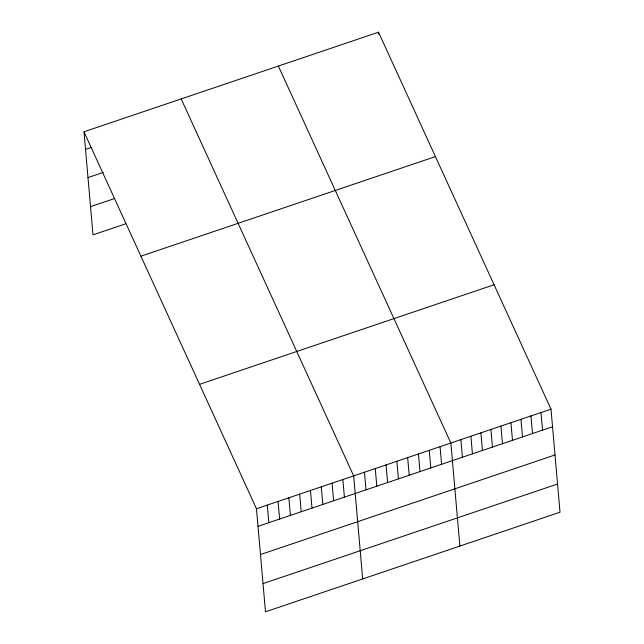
<?xml version="1.0" encoding="UTF-8"?>
<svg xmlns="http://www.w3.org/2000/svg" width="644" height="644" viewBox="0 0 644 644"><rect width="100%" height="100%" fill="white"/><g stroke="black" fill="none" stroke-linecap="round" stroke-linejoin="round"><path stroke-width="0.97" d="M83.986 131.787L378.511 32.2L550.998 409.157L560.014 512.213L265.489 611.8L256.473 508.736L83.986 131.787L93.002 234.843L125.395 223.895M85.523 149.392L91.826 147.259M87.987 177.591L103.29 172.415M90.53 206.644L114.833 198.433M140.907 256.183L435.433 156.597M199.551 384.347L494.077 284.761M256.473 508.736L550.998 409.157M258.011 526.349L552.544 426.763M260.482 554.548L555.007 454.962M263.018 583.601L557.551 484.014M278.369 66.058L450.864 443.016L459.88 546.072M181.181 98.918L353.669 475.876L362.685 578.94M540.984 412.538L542.53 430.152M530.97 415.927L532.516 433.533M520.956 419.316L522.501 436.922M510.942 422.697L512.487 440.303M500.927 426.087L502.473 443.692M490.913 429.468L492.459 447.081M480.899 432.857L482.445 450.462M470.885 436.246L472.43 453.851M460.879 439.627L462.416 457.232M440.061 446.662L441.599 464.276M429.258 450.317L430.804 467.922M418.463 453.972L420.001 471.577M378.511 32.2L378.68 34.156M407.66 457.618L409.206 475.224M396.865 461.273L398.403 478.878M386.062 464.92L387.608 482.533M375.267 468.574L376.804 486.18M364.464 472.221L366.009 489.834M342.866 479.53L344.403 497.136M332.071 483.177L333.608 500.791M321.267 486.832L322.805 504.437M310.464 490.478L312.01 508.092M299.669 494.133L301.207 511.739M288.866 497.788L290.412 515.393M278.071 501.435L279.609 519.04M267.268 505.089L268.814 522.695"/></g></svg>
